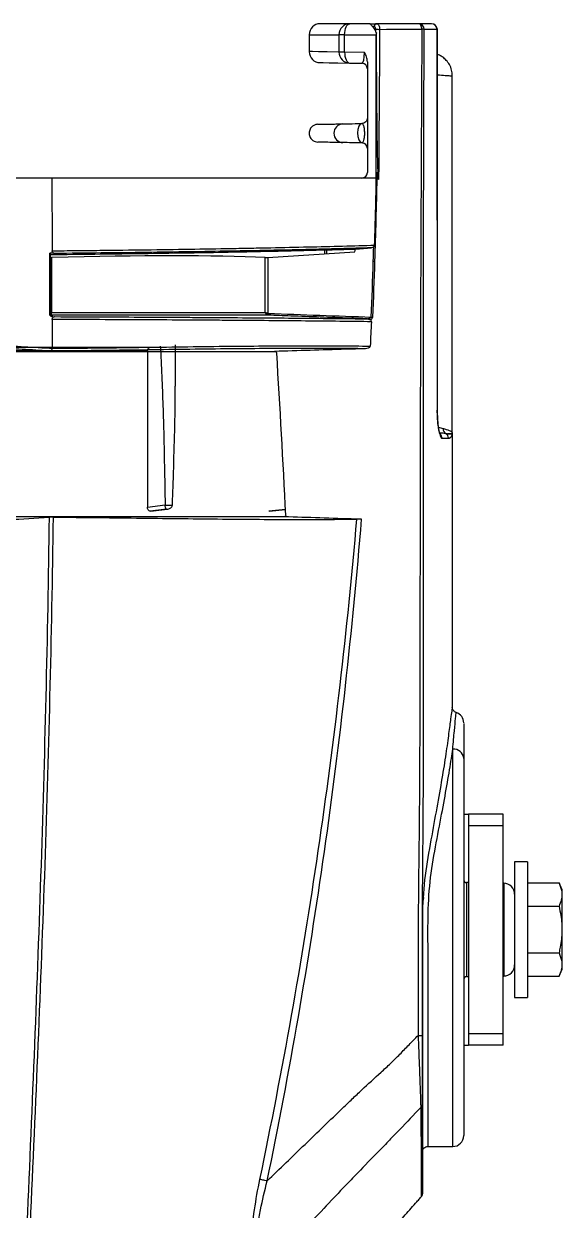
# Model space of a CAD drawing. Extents: x 9.3 to 87, y 1.1 to 68.8.
# Drawn here: x 40.1 to 43.02, y 6.65 to 13.08 of the extents above; entities that cross this region are included whole.
import ezdxf

# ---------------------------------------------------------------- set-up
doc = ezdxf.new("R2010")
doc.units = 0
doc.header["$MEASUREMENT"] = 0
doc.layers.add('OBJECT', color=7, linetype='CONTINUOUS')

msp = doc.modelspace()

# ---------------------------------------------------------------- linework, layer by layer
at = {"layer": 'OBJECT'}
for p, q in [((41.8677, 13.079), (41.7075, 13.079)), ((41.9765, 13.079), (41.8677, 13.079)), ((41.9765, 13.079), (42.0129, 13.079)), ((42.0001, 13.064), (41.9904, 13.064)), ((42.0077, 13.0377), (42.0078, 13.0488)), ((42.2406, 13.079), (42.0129, 13.079)), ((42.3401, 13.0515), (42.3399, 13.049)), ((41.6475, 13.019), (41.6475, 12.9284)), ((41.6475, 13.019), (41.809, 13.019)), ((41.809, 13.019), (41.809, 12.9256)), ((41.8396, 13.019), (41.809, 13.019)), ((41.8396, 12.9256), (41.8396, 13.019)), ((41.8396, 13.019), (42.0107, 13.019)), ((42.0107, 12.243), (42.0107, 13.019)), ((42.3411, 13.0395), (42.3409, 13.037)), ((42.3409, 13.037), (42.3412, 13.037)), ((42.3415, 10.989), (42.3413, 13.037)), ((42.3413, 12.9132), (42.3413, 13.037)), ((41.8396, 12.9256), (41.809, 12.9256)), ((41.9466, 12.9238), (41.8396, 12.9256)), ((41.8667, 12.8656), (41.933, 12.8645)), ((41.9625, 12.8728), (41.9625, 12.273)), ((42.4225, 10.8655), (42.4225, 12.7965)), ((42.0108, 12.243), (42.0118, 12.2753)), ((40.2546, 12.243), (39.9344, 12.243)), ((42.0236, 12.243), (42.0235, 12.236)), ((41.4232, 11.8135), (41.8956, 11.8438)), ((41.7325, 11.8333), (41.7325, 11.8524)), ((41.7423, 11.8527), (41.7423, 11.834)), ((40.253, 11.8131), (40.253, 11.5153)), ((41.4103, 11.5153), (41.4103, 11.8131)), ((41.4232, 11.8135), (41.4232, 11.511)), ((40.253, 11.5153), (41.4103, 11.5153)), ((41.4256, 11.5004), (40.2563, 11.5004)), ((40.7858, 11.3264), (39.9993, 11.3264)), ((40.2563, 11.321), (40.2563, 11.321)), ((40.9233, 11.1155), (40.9235, 11.3393)), ((40.7729, 11.3072), (39.9996, 11.3072)), ((40.7729, 11.3072), (40.7717, 10.4613)), ((42.4228, 10.8629), (42.4227, 10.8655)), ((40.7717, 10.4613), (40.868, 10.4728)), ((40.8746, 10.4494), (40.787, 10.439)), ((40.7898, 10.439), (40.8751, 10.4494)), ((40.7911, 10.4392), (40.7898, 10.439)), ((40.7911, 10.4391), (40.8782, 10.4497)), ((40.868, 10.4728), (40.8681, 10.4713)), ((40.8751, 10.4494), (40.8746, 10.4494)), ((40.9073, 10.472), (40.9074, 10.4737)), ((41.5195, 10.4477), (41.4288, 10.439)), ((41.4306, 10.439), (41.5195, 10.4477)), ((41.431, 10.439), (41.5195, 10.4477)), ((42.4221, 9.3761), (42.4221, 9.3761)), ((42.4245, 6.998), (42.4245, 9.1504)), ((42.4845, 9.1005), (42.4845, 7.058)), ((42.4845, 8.798), (42.5105, 8.798)), ((42.6975, 8.798), (42.5105, 8.798)), ((42.5105, 8.798), (42.5105, 8.7355)), ((42.6975, 8.7355), (42.6975, 8.798)), ((42.6975, 8.7355), (42.5105, 8.7355)), ((42.5105, 8.7355), (42.5105, 7.6105)), ((42.6975, 7.6105), (42.6975, 8.7355)), ((42.8295, 8.5405), (42.7595, 8.5405)), ((42.7595, 8.5405), (42.7595, 7.8055)), ((42.8295, 8.5405), (42.8295, 7.8055)), ((42.5105, 8.4275), (42.4993, 8.4277)), ((42.4993, 8.4277), (42.4993, 7.9182)), ((42.7006, 8.4242), (42.6975, 8.4242)), ((42.7006, 8.4242), (42.7006, 7.9217)), ((42.8295, 8.4255), (43, 8.4255)), ((43.0175, 8.3879), (43, 8.4255)), ((43.0175, 7.958), (43.0175, 8.3879)), ((42.8295, 8.2993), (43, 8.2993)), ((42.8295, 8.0467), (43, 8.0467)), ((42.4993, 7.9182), (42.5105, 7.9184)), ((42.6975, 7.9217), (42.7006, 7.9217)), ((42.8295, 7.9204), (43, 7.9204)), ((43, 7.9204), (43.0175, 7.958)), ((42.7595, 7.8055), (42.8295, 7.8055)), ((42.5105, 7.6105), (42.6975, 7.6105)), ((42.5105, 7.6105), (42.5105, 7.548)), ((42.6975, 7.548), (42.6975, 7.6105)), ((42.4845, 7.548), (42.5105, 7.548)), ((42.6975, 7.548), (42.5105, 7.548)), ((42.2912, 6.998), (42.4245, 6.998))]:
    msp.add_line(p, q, dxfattribs=at)
at = {"layer": 'OBJECT', "flags": 128}
for points in [[(41.8396, 13.019), (41.8401, 13.0307), (41.8417, 13.0419), (41.8443, 13.0523), (41.8478, 13.0614), (41.8521, 13.0688), (41.857, 13.0744), (41.8622, 13.0778), (41.8677, 13.079)], [(42.0292, 13.0486), (42.0655, 13.0487), (42.2576, 13.0493)], [(42.2576, 13.0493), (42.2572, 13.0551), (42.2562, 13.0607), (42.2546, 13.0658), (42.2525, 13.0703), (42.2499, 13.074), (42.247, 13.0767), (42.2438, 13.0784), (42.2406, 13.079)], [(41.809, 12.9256), (41.7453, 12.9267), (41.6975, 12.9276), (41.6655, 12.9281), (41.6495, 12.9284), (41.6475, 12.9284)], [(41.8396, 12.9256), (41.84, 12.914), (41.8414, 12.9028), (41.8438, 12.8924), (41.8472, 12.8834), (41.8513, 12.8759), (41.8561, 12.8703), (41.8613, 12.8669), (41.8667, 12.8656)], [(41.7065, 12.8684), (41.7085, 12.8684), (41.7243, 12.8681), (41.756, 12.8676), (41.8035, 12.8667), (41.8667, 12.8656)], [(41.9336, 12.5385), (41.9244, 12.5345), (41.9166, 12.5234), (41.9115, 12.5069), (41.9097, 12.4873), (41.9115, 12.4675), (41.9167, 12.4504), (41.9245, 12.4385), (41.9337, 12.4335)], [(41.8961, 11.8571), (41.8982, 11.8573), (41.9848, 11.8652)], [(41.9947, 11.7925), (41.9956, 11.7924), (41.9965, 11.7924), (41.9974, 11.7924), (41.9983, 11.7923), (41.9992, 11.7923), (42, 11.7923), (42.0009, 11.7923), (42.0017, 11.7922)], [(40.2563, 11.5004), (40.2563, 11.4997), (40.2563, 11.4969), (40.2563, 11.492)], [(40.2563, 11.492), (40.2567, 11.492), (40.2713, 11.4925)], [(41.9839, 11.49), (41.9847, 11.4899), (41.9856, 11.4899), (41.9865, 11.4899), (41.9873, 11.4898), (41.9881, 11.4898), (41.9889, 11.4898), (41.9897, 11.4897), (41.9905, 11.4897)], [(42.3409, 10.989), (42.3412, 10.989), (42.3412, 10.989)], [(41.9311, 10.3951), (41.914, 10.3956), (41.8991, 10.3961)]]:
    msp.add_lwpolyline(points, dxfattribs=at)
at = {"layer": 'OBJECT'}
for centre, radius, start, end in [((41.7075, 13.019), 0.06, 90, 180), ((41.8684, 13.0196), 0.0594, 90.58943, 180.5786), ((42.0141, 13.065), 0.0141, 94.73642, 184.06172), ((42.0277, 14.123), 1.0744, 268.93948, 270.07846), ((42.2403, 13.0492), 0.0297, 359.45269, 89.44441), ((42.2562, 12.7606), 0.2887, 87.25748, 89.72438), ((42.3102, 13.049), 0.03, 4.77847, 90), ((42.3101, 13.0491), 0.0298, 359.70438, 89.69985), ((42.0707, 13.019), 0.06, 169.34326, 180), ((42.3112, 13.037), 0.03, 359.99868, 4.74877), ((41.7075, 12.9284), 0.06, 181.05911, 269), ((41.8683, 12.925), 0.0594, 179.38727, 268.42432), ((41.9325, 12.8345), 0.03, 0, 89), ((41.8318, 12.486), 0.0507, 91.79685, 268.26946), ((41.9325, 12.4035), 0.03, 0.00013, 88.99999), ((41.9325, 12.4036), 0.03, 0.02994, 87.69727), ((41.9325, 12.273), 0.03, 270, 0), ((40.2554, 11.5116), 0.00891, 182.63132, 256.44768), ((40.2565, 11.5103), 0.01, 180.01571, 268.65535), ((41.6475, 11.3991), 0.2506, 153.49171, 155.69781), ((41.5759, 11.5024), 0.1504, 176.96571, 180.77377), ((40.2565, 11.5016), 0.00998, 179.99101, 221.74145), ((41.947, 11.4603), 0.0351, 23.97367, 42.8358), ((42.402, 10.8854), 0.0297, 179.16299, 239.2745), ((42.3366, 10.834), 0.0301, 359.98873, 50.23174), ((42.3717, 10.834), 0.03, 0.00728, 59.72215), ((42.4245, 9.2924), 0.06, 359.99858, 71.40494), ((42.4291, 9.0949), 0.0557, 5.72838, 94.76202), ((42.4995, 8.4427), 0.015, 180, 269), ((42.6995, 8.3642), 0.06, 0, 89), ((42.6995, 7.9817), 0.06, 271, 0), ((42.4995, 7.9032), 0.015, 91, 180), ((42.4245, 7.058), 0.06, 270, 0), ((42.2462, 6.7416), 0.015, 333.1505, 359.99965), ((42.2459, 6.7413), 0.015, 336.36557, 348.07079)]:
    msp.add_arc(centre, radius, start, end, dxfattribs=at)
for centre, major_axis, ratio, start_param, end_param in [((41.9507, 13.019), (0.0424, -0.0424), 0.999956, 1.102343, 1.633462), ((41.9325, 12.9245), (-0.0006, 0.06), 0.234538, 3.135094, 4.697697), ((38.1725, 11.5002), (3.68, 0.2402), 0.058259, 0.491508, 0.966126), ((40.2615, 11.8144), (0.015, 0.001), 0.058259, 3.13779, 4.107718), ((41.4235, 11.8144), (0.015, 0.001), 0.058259, 3.633101, 4.691133), ((38.1805, 10.124), (3.6002, 0.229), 0.060072, 0.756277, 0.757394), ((38.1824, 10.124), (3.6002, 0.2845), 0.037544, 0.442972, 0.444089)]:
    msp.add_ellipse(centre, major_axis=major_axis, ratio=ratio, start_param=start_param, end_param=end_param, dxfattribs=at)
for points, knots in [([(41.9904, 13.064), (41.9859, 13.0679), (41.9829, 13.0718), (41.9797, 13.076), (41.9789, 13.0771), (41.9776, 13.0786), (41.977, 13.079), (41.9765, 13.079)], [0, 0, 0, 0, 0.5, 0.5, 0.75, 0.75, 1, 1, 1, 1]), ([(42.0078, 13.0488), (42.0078, 13.0528), (42.007, 13.0567), (42.0042, 13.0623), (42.0021, 13.064), (42.0001, 13.064)], [0, 0, 0, 0, 0.5, 0.5, 1, 1, 1, 1]), ([(42.0129, 13.079), (42.0173, 13.079), (42.0215, 13.0756), (42.026, 13.0672), (42.0272, 13.0639), (42.0288, 13.0565), (42.0292, 13.0526), (42.0292, 13.0486)], [0, 0, 0, 0, 0.5, 0.5, 0.75, 0.75, 1, 1, 1, 1]), ([(42.0292, 13.0486), (42.0291, 13.0386), (42.029, 13.0286), (42.029, 13.0186), (42.0287, 12.9786), (42.0284, 12.9386), (42.0281, 12.8986), (42.0269, 12.7386), (42.0258, 12.5786), (42.0248, 12.4186), (42.0244, 12.3601), (42.024, 12.3015), (42.0236, 12.243)], [0, 0, 0, 0, 0.000762, 0.000762, 0.000762, 0.00381, 0.00381, 0.00381, 0.016002, 0.016002, 0.016002, 0.0204644, 0.0204644, 0.0204644, 0.0204644]), ([(42.2576, 13.0493), (42.2564, 12.8223), (42.2552, 12.5952), (42.253, 12.1412), (42.2519, 11.9141), (42.2502, 11.46), (42.2496, 11.233), (42.2486, 10.7788), (42.2483, 10.5517), (42.2475, 10.0976), (42.2472, 9.8705), (42.2465, 9.5299), (42.2463, 9.4164), (42.2458, 9.1893), (42.2455, 9.0758), (42.2441, 8.8487), (42.2431, 8.7352), (42.2403, 8.5081), (42.2387, 8.3946), (42.2381, 8.1675), (42.2379, 8.054), (42.2375, 7.8269), (42.2374, 7.7134), (42.2372, 7.5999)], [0, 0, 0, 0, 0.125, 0.125, 0.25, 0.25, 0.375, 0.375, 0.5, 0.5, 0.625, 0.625, 0.6875, 0.6875, 0.75, 0.75, 0.8125, 0.8125, 0.875, 0.875, 0.9375, 0.9375, 1, 1, 1, 1]), ([(42.2612, 7.5998), (42.2612, 7.7134), (42.2612, 7.8269), (42.2612, 7.9972), (42.2612, 8.0539), (42.2612, 8.1675), (42.2612, 8.2242), (42.2614, 8.3945), (42.2627, 8.508), (42.2648, 8.7351), (42.2655, 8.8486), (42.2662, 9.0757), (42.2663, 9.1892), (42.2663, 9.4163), (42.2663, 9.5298), (42.2662, 9.8704), (42.2661, 10.0974), (42.2659, 10.5515), (42.2658, 10.7786), (42.2658, 11.2327), (42.2659, 11.4598), (42.2667, 11.9138), (42.2673, 12.1409), (42.2686, 12.5949), (42.2693, 12.8219), (42.27, 13.049)], [0, 0, 0, 0, 0.0625, 0.0625, 0.09375, 0.09375, 0.125, 0.125, 0.1875, 0.1875, 0.25, 0.25, 0.3125, 0.3125, 0.375, 0.375, 0.5, 0.5, 0.625, 0.625, 0.75, 0.75, 0.875, 0.875, 1, 1, 1, 1]), ([(42.3411, 13.0395), (42.3409, 13.0423), (42.3406, 13.0463), (42.3402, 13.0503), (42.3401, 13.0515)], [0, 0, 0, 0, 0.699995, 1, 1, 1, 1]), ([(42.0118, 13.0301), (42.0107, 13.031), (42.01, 13.0323), (42.0087, 13.0349), (42.0082, 13.0363), (42.0077, 13.0377)], [0, 0, 0, 0, 0.5, 0.5, 1, 1, 1, 1]), ([(42.0235, 12.236), (42.0233, 12.2361), (42.0233, 12.2364), (42.0231, 12.2369), (42.0231, 12.2371), (42.0229, 12.2379), (42.0228, 12.2384), (42.0226, 12.2399), (42.0225, 12.241), (42.0222, 12.244), (42.0221, 12.2461), (42.0216, 12.2523), (42.0214, 12.2564), (42.0208, 12.2688), (42.0205, 12.2771), (42.0197, 12.3019), (42.0192, 12.3184), (42.0181, 12.3681), (42.0175, 12.4012), (42.0159, 12.5004), (42.0152, 12.5666), (42.0132, 12.7652), (42.0124, 12.8976), (42.0118, 13.0301)], [0, 0, 0, 0, 0.000977, 0.000977, 0.001953, 0.001953, 0.003906, 0.003906, 0.007812, 0.007812, 0.015625, 0.015625, 0.03125, 0.03125, 0.0625, 0.0625, 0.125, 0.125, 0.25, 0.25, 0.5, 0.5, 1, 1, 1, 1]), ([(41.9625, 12.8728), (41.9625, 12.882), (41.9609, 12.891), (41.9553, 12.9083), (41.9513, 12.9163), (41.9466, 12.9238)], [0, 0, 0, 0, 0.5, 0.5, 1, 1, 1, 1]), ([(42.4216, 12.7965), (42.4212, 12.807), (42.4204, 12.8283), (42.4081, 12.8571), (42.3913, 12.8805), (42.3726, 12.8971), (42.3559, 12.9076), (42.3453, 12.9117), (42.3413, 12.9132)], [0, 0, 0, 0, 0.205862, 0.421786, 0.609812, 0.774544, 0.916377, 1, 1, 1, 1]), ([(42.3413, 12.8021), (42.3567, 12.8011), (42.3908, 12.7986), (42.4177, 12.7967), (42.42, 12.7966), (42.421, 12.7965)], [0, 0, 0, 0, 0.307356, 0.683158, 1, 1, 1, 1]), ([(41.695, 12.5343), (41.691, 12.5339), (41.6819, 12.5331), (41.6676, 12.5264), (41.6566, 12.5155), (41.6502, 12.5031), (41.6474, 12.4918), (41.6474, 12.4799), (41.6503, 12.4683), (41.6558, 12.4581), (41.6651, 12.4477), (41.6784, 12.4395), (41.6899, 12.4382), (41.695, 12.4376)], [0, 0, 0, 0, 0.080492, 0.183, 0.310454, 0.383342, 0.460575, 0.540175, 0.619772, 0.696993, 0.769871, 0.897348, 1, 1, 1, 1]), ([(41.695, 12.5343), (41.6952, 12.5343), (41.7066, 12.5345), (41.7405, 12.5351), (41.7545, 12.5353), (41.7798, 12.5358), (41.7889, 12.5359), (41.8085, 12.5363), (41.8193, 12.5365), (41.8302, 12.5366)], [0, 0, 0, 0, 0.5, 0.5, 0.75, 0.75, 0.875, 0.875, 1, 1, 1, 1]), ([(41.9625, 12.5684), (41.9625, 12.5607), (41.9594, 12.553), (41.9485, 12.5419), (41.9409, 12.5386), (41.9331, 12.5384)], [0, 0, 0, 0, 0.5, 0.5, 1, 1, 1, 1]), ([(41.9331, 12.5384), (41.9347, 12.5384), (41.9363, 12.5374), (41.9393, 12.5332), (41.9407, 12.53), (41.9426, 12.5235), (41.9432, 12.5211), (41.9443, 12.5156), (41.9448, 12.5126), (41.9456, 12.5061), (41.946, 12.5025), (41.9464, 12.4952), (41.9466, 12.4914), (41.9466, 12.4836), (41.9465, 12.4797), (41.9462, 12.4723), (41.9459, 12.4686), (41.9448, 12.4585), (41.9437, 12.4526), (41.94, 12.4388), (41.9369, 12.4341), (41.9337, 12.4335)], [0, 0, 0, 0, 0.125, 0.125, 0.25, 0.25, 0.3125, 0.3125, 0.375, 0.375, 0.4375, 0.4375, 0.5, 0.5, 0.5625, 0.5625, 0.625, 0.625, 0.75, 0.75, 1, 1, 1, 1]), ([(41.8303, 12.4353), (41.8194, 12.4355), (41.8086, 12.4356), (41.789, 12.436), (41.7798, 12.4361), (41.7546, 12.4366), (41.7405, 12.4368), (41.7066, 12.4374), (41.6952, 12.4376), (41.695, 12.4376)], [0, 0, 0, 0, 0.125, 0.125, 0.25, 0.25, 0.5, 0.5, 1, 1, 1, 1]), ([(41.9337, 12.4335), (41.9337, 12.4335), (41.9337, 12.4335), (41.9337, 12.4335), (41.9335, 12.4335), (41.9333, 12.4335), (41.933, 12.4335), (41.933, 12.4335), (41.933, 12.4335), (41.933, 12.4335)], [-0.00000006, -0.00000006, -0.00000006, -0.00000006, 0, 0, 0, 0.00008830403, 0.00008830403, 0.00008830403, 0.00008836403, 0.00008836403, 0.00008836403, 0.00008836403]), ([(42.0018, 11.8799), (42.002, 11.8848), (42.0022, 11.8896), (42.0023, 11.8945), (42.0029, 11.9139), (42.0035, 11.9333), (42.0041, 11.9527), (42.005, 11.9814), (42.0058, 12.01), (42.0066, 12.0387), (42.0068, 12.0474), (42.007, 12.0561), (42.0073, 12.0648), (42.0082, 12.0996), (42.009, 12.1344), (42.0097, 12.1692), (42.0105, 12.2045), (42.0112, 12.2399), (42.0118, 12.2753)], [0, 0, 0, 0, 0.00036996, 0.00036996, 0.00036996, 0.0018498, 0.0018498, 0.0018498, 0.00403348, 0.00403348, 0.00403348, 0.00469654, 0.00469654, 0.00469654, 0.00734878, 0.00734878, 0.00734878, 0.01004433, 0.01004433, 0.01004433, 0.01004433]), ([(42.0118, 12.2753), (42.012, 12.2695), (42.0121, 12.2637), (42.0125, 12.2551), (42.0127, 12.2522), (42.013, 12.2479), (42.0131, 12.2464), (42.0133, 12.2443), (42.0134, 12.2436), (42.0136, 12.2425), (42.0136, 12.2422), (42.0137, 12.2416), (42.0138, 12.2415), (42.0139, 12.2411), (42.014, 12.2409), (42.0141, 12.2409)], [0, 0, 0, 0, 0.5, 0.5, 0.75, 0.75, 0.875, 0.875, 0.9375, 0.9375, 0.96875, 0.96875, 0.984375, 0.984375, 1, 1, 1, 1]), ([(42.0108, 12.243), (41.8988, 12.243), (41.7773, 12.243), (41.5808, 12.243), (41.513, 12.243), (41.3734, 12.243), (41.3014, 12.243), (41.1903, 12.243), (41.1527, 12.243), (41.0767, 12.243), (41.0383, 12.243), (40.9218, 12.243), (40.8425, 12.243), (40.5993, 12.243), (40.4304, 12.243), (40.2546, 12.243)], [0, 0, 0, 0, 0.25, 0.25, 0.375, 0.375, 0.5, 0.5, 0.5625, 0.5625, 0.625, 0.625, 0.75, 0.75, 1, 1, 1, 1]), ([(40.2697, 11.8347), (40.2653, 11.8351), (40.2609, 11.8355), (40.2565, 11.8359), (40.2532, 11.8362), (40.2499, 11.8365), (40.2465, 11.8368), (40.2458, 11.8369), (40.2451, 11.837), (40.2444, 11.837)], [-0.000655032, -0.000655032, -0.000655032, -0.000655032, 0, 0, 0, 0.000494342, 0.000494342, 0.000494342, 0.000599943, 0.000599943, 0.000599943, 0.000599943]), ([(41.8961, 11.8571), (41.7894, 11.8539), (41.6739, 11.8507), (41.427, 11.8448), (41.2954, 11.8421), (41.018, 11.837), (40.8722, 11.8347), (40.6441, 11.8317), (40.5665, 11.8307), (40.4086, 11.8289), (40.3283, 11.8281), (40.2465, 11.8274)], [0, 0, 0, 0, 0.25, 0.25, 0.5, 0.5, 0.75, 0.75, 0.875, 0.875, 1, 1, 1, 1]), ([(40.2565, 11.8493), (40.3001, 11.8497), (40.3434, 11.8501), (40.4292, 11.8509), (40.4717, 11.8514), (40.598, 11.8528), (40.6808, 11.8538), (40.9238, 11.857), (41.0782, 11.8593), (41.262, 11.8626), (41.2982, 11.8633), (41.3697, 11.8646), (41.4048, 11.8653), (41.5087, 11.8674), (41.5757, 11.8689), (41.7054, 11.8719), (41.7681, 11.8734), (41.8886, 11.8766), (41.9464, 11.8783), (42.0018, 11.8799)], [0, 0, 0, 0, 0.0625, 0.0625, 0.125, 0.125, 0.25, 0.25, 0.5, 0.5, 0.5625, 0.5625, 0.625, 0.625, 0.75, 0.75, 0.875, 0.875, 1, 1, 1, 1]), ([(40.2697, 11.8347), (40.267, 11.835), (40.2643, 11.8359), (40.2605, 11.8391), (40.2593, 11.8404), (40.2573, 11.8441), (40.2565, 11.8465), (40.2565, 11.8493)], [0, 0, 0, 0, 0.5, 0.5, 0.75, 0.75, 1, 1, 1, 1]), ([(41.9848, 11.8652), (41.9302, 11.8636), (41.8732, 11.8619), (41.7544, 11.8588), (41.6927, 11.8572), (41.5651, 11.8542), (41.4992, 11.8528), (41.3631, 11.85), (41.2928, 11.8486), (41.0762, 11.8447), (40.9246, 11.8424), (40.6861, 11.8392), (40.6049, 11.8382), (40.4396, 11.8364), (40.3554, 11.8355), (40.2697, 11.8347)], [0, 0, 0, 0, 0.125, 0.125, 0.25, 0.25, 0.375, 0.375, 0.5, 0.5, 0.75, 0.75, 0.875, 0.875, 1, 1, 1, 1]), ([(41.9947, 11.7925), (41.9947, 11.7927), (41.9948, 11.7929), (41.9948, 11.7931), (41.9956, 11.819), (41.9963, 11.8448), (41.9971, 11.8706)], [0, 0, 0, 0, 0.000016803, 0.000016803, 0.000016803, 0.001987127, 0.001987127, 0.001987127, 0.001987127]), ([(41.9971, 11.8706), (41.9984, 11.8719), (41.9995, 11.8733), (42.0012, 11.8764), (42.0018, 11.8781), (42.0018, 11.8799)], [0, 0, 0, 0, 0.5, 0.5, 1, 1, 1, 1]), ([(40.2465, 11.5112), (40.2465, 11.5117), (40.2471, 11.5123), (40.2494, 11.5137), (40.2511, 11.5145), (40.253, 11.5153)], [0, 0, 0, 0, 0.5, 0.5, 1, 1, 1, 1]), ([(40.2533, 11.503), (40.2526, 11.5044), (40.2521, 11.5062), (40.2521, 11.5105), (40.2524, 11.513), (40.253, 11.5153)], [0, 0, 0, 0, 0.5, 0.5, 1, 1, 1, 1]), ([(41.4191, 11.5023), (41.4167, 11.5036), (41.4147, 11.5056), (41.4117, 11.5101), (41.4107, 11.5127), (41.4103, 11.5153)], [0, 0, 0, 0, 0.5, 0.5, 1, 1, 1, 1]), ([(41.4232, 11.511), (41.4205, 11.5114), (41.4178, 11.5121), (41.4134, 11.5136), (41.4115, 11.5145), (41.4103, 11.5153)], [0, 0, 0, 0, 0.5, 0.5, 1, 1, 1, 1]), ([(41.4232, 11.511), (41.4234, 11.5109), (41.4235, 11.5108), (41.4237, 11.5108), (41.4243, 11.5105), (41.4251, 11.5104), (41.4258, 11.5103)], [0, 0, 0, 0, 0.00001318777, 0.00001318777, 0.00001318777, 0.0000681759, 0.0000681759, 0.0000681759, 0.0000681759]), ([(40.2563, 11.492), (40.255, 11.4919), (40.2538, 11.4921), (40.2514, 11.493), (40.2502, 11.4937), (40.2491, 11.4949)], [0, 0, 0, 0, 0.5, 0.5, 1, 1, 1, 1]), ([(40.2567, 11.4773), (40.2567, 11.4803), (40.2576, 11.483), (40.2598, 11.4869), (40.2612, 11.4883), (40.2653, 11.4915), (40.2683, 11.4924), (40.2713, 11.4925)], [0, 0, 0, 0, 0.25, 0.25, 0.5, 0.5, 1, 1, 1, 1]), ([(41.9845, 11.4651), (41.9299, 11.4658), (41.8727, 11.4664), (41.7536, 11.4677), (41.6919, 11.4683), (41.4999, 11.4701), (41.3632, 11.4713), (41.1811, 11.4726), (41.1441, 11.4728), (41.0694, 11.4733), (41.0315, 11.4735), (40.9167, 11.4743), (40.8383, 11.4747), (40.5979, 11.476), (40.4301, 11.4767), (40.2567, 11.4773)], [0, 0, 0, 0, 0.125, 0.125, 0.25, 0.25, 0.5, 0.5, 0.5625, 0.5625, 0.625, 0.625, 0.75, 0.75, 1, 1, 1, 1]), ([(40.2713, 11.4925), (40.3556, 11.4922), (40.4385, 11.4919), (40.6015, 11.4912), (40.6812, 11.4908), (40.8373, 11.4899), (40.9136, 11.4895), (41.0255, 11.4888), (41.0624, 11.4886), (41.1353, 11.4881), (41.1713, 11.4879), (41.349, 11.4866), (41.4826, 11.4856), (41.6704, 11.4839), (41.7309, 11.4833), (41.8476, 11.4821), (41.9038, 11.4815), (41.9575, 11.4808)], [0, 0, 0, 0, 0.125, 0.125, 0.25, 0.25, 0.375, 0.375, 0.4375, 0.4375, 0.5, 0.5, 0.75, 0.75, 0.875, 0.875, 1, 1, 1, 1]), ([(41.9609, 11.4808), (41.9564, 11.481), (41.9518, 11.4811), (41.9473, 11.4813), (41.9207, 11.4823), (41.894, 11.4832), (41.8674, 11.4842), (41.7608, 11.4881), (41.6542, 11.492), (41.5477, 11.4959), (41.507, 11.4974), (41.4663, 11.4989), (41.4256, 11.5004)], [0.00016333, 0.00016333, 0.00016333, 0.00016333, 0.000508, 0.000508, 0.000508, 0.00254, 0.00254, 0.00254, 0.010668, 0.010668, 0.010668, 0.01377137, 0.01377137, 0.01377137, 0.01377137]), ([(41.9575, 11.4808), (41.9613, 11.4807), (41.965, 11.4802), (41.9722, 11.4783), (41.9759, 11.4769), (41.979, 11.4746)], [0, 0, 0, 0, 0.5, 0.5, 1, 1, 1, 1]), ([(41.9575, 11.4808), (41.9585, 11.4808), (41.9593, 11.4808), (41.9606, 11.4808), (41.961, 11.4808), (41.9609, 11.4808)], [0, 0, 0, 0, 0.5, 0.5, 1, 1, 1, 1]), ([(41.9609, 11.4808), (41.962, 11.4808), (41.9628, 11.4808), (41.9643, 11.4813), (41.9652, 11.4817), (41.968, 11.4829), (41.9703, 11.4837), (41.9727, 11.4842)], [0, 0, 0, 0, 0.25, 0.25, 0.5, 0.5, 1, 1, 1, 1]), ([(41.9727, 11.4842), (41.9748, 11.4846), (41.977, 11.4851), (41.98, 11.4863), (41.981, 11.4868), (41.9829, 11.488), (41.9838, 11.4888), (41.9839, 11.49)], [0, 0, 0, 0, 0.5, 0.5, 0.75, 0.75, 1, 1, 1, 1]), ([(41.9905, 11.4897), (41.9904, 11.4862), (41.9887, 11.483), (41.9844, 11.4781), (41.9818, 11.4761), (41.979, 11.4746)], [0, 0, 0, 0, 0.5, 0.5, 1, 1, 1, 1]), ([(41.979, 11.4746), (41.9805, 11.4735), (41.9818, 11.4722), (41.9839, 11.469), (41.9846, 11.4671), (41.9845, 11.4651)], [0, 0, 0, 0, 0.5, 0.5, 1, 1, 1, 1]), ([(40.2462, 11.3063), (40.2266, 11.3075), (40.207, 11.3086), (40.1875, 11.3098), (40.1379, 11.3127), (40.0883, 11.3156), (40.0387, 11.3184), (39.9516, 11.3234), (39.8645, 11.3283), (39.7775, 11.3331)], [0, 0, 0, 0, 0.00290767, 0.00290767, 0.00290767, 0.01027828, 0.01027828, 0.01027828, 0.02321912, 0.02321912, 0.02321912, 0.02321912]), ([(39.7897, 11.3479), (39.8768, 11.3431), (39.9639, 11.3382), (40.051, 11.3332), (40.1006, 11.3303), (40.1502, 11.3275), (40.1998, 11.3245), (40.2186, 11.3234), (40.2375, 11.3223), (40.2563, 11.3212)], [0, 0, 0, 0, 0.0129412, 0.0129412, 0.0129412, 0.0203121, 0.0203121, 0.0203121, 0.02311342, 0.02311342, 0.02311342, 0.02311342]), ([(40.2563, 11.321), (40.2562, 11.3172), (40.255, 11.3135), (40.2513, 11.3082), (40.2488, 11.3066), (40.2462, 11.3063)], [0, 0, 0, 0, 0.5, 0.5, 1, 1, 1, 1]), ([(41.9528, 11.319), (41.8987, 11.3194), (41.8421, 11.3198), (41.7245, 11.3202), (41.6635, 11.3203), (41.4741, 11.32), (41.339, 11.3192), (41.0513, 11.3163), (40.8999, 11.314), (40.662, 11.3107), (40.581, 11.3096), (40.4158, 11.3078), (40.3316, 11.3069), (40.2462, 11.3063)], [0, 0, 0, 0, 0.125, 0.125, 0.25, 0.25, 0.5, 0.5, 0.75, 0.75, 0.875, 0.875, 1, 1, 1, 1]), ([(40.2563, 11.321), (40.4292, 11.3223), (40.5964, 11.3243), (40.8367, 11.3276), (40.9149, 11.3288), (41.0677, 11.3308), (41.1422, 11.3317), (41.3599, 11.3339), (41.4961, 11.3346), (41.6869, 11.3347), (41.7483, 11.3346), (41.8666, 11.3341), (41.9236, 11.3337), (41.9779, 11.3333)], [0, 0, 0, 0, 0.25, 0.25, 0.375, 0.375, 0.5, 0.5, 0.75, 0.75, 0.875, 0.875, 1, 1, 1, 1]), ([(40.7729, 11.3072), (40.7729, 11.3072), (40.7729, 11.3094), (40.7734, 11.3139), (40.7759, 11.3198), (40.7797, 11.3241), (40.7832, 11.326), (40.7854, 11.3263), (40.7858, 11.3264)], [0, 0, 0, 0, 0.001375, 0.234425, 0.466054, 0.698602, 0.931143, 1, 1, 1, 1]), ([(40.842, 11.3331), (40.8472, 11.2251), (40.8576, 11.0093), (40.8634, 10.7225), (40.8667, 10.5437), (40.868, 10.4728)], [0, 0, 0, 0, 0.376518, 0.752861, 1, 1, 1, 1]), ([(41.9779, 11.3333), (41.9778, 11.3304), (41.9761, 11.3279), (41.9722, 11.3243), (41.9699, 11.323), (41.9629, 11.32), (41.9578, 11.3192), (41.9528, 11.319)], [0, 0, 0, 0, 0.25, 0.25, 0.5, 0.5, 1, 1, 1, 1]), ([(39.6139, 11.3042), (39.7093, 11.3041), (39.8032, 11.3041), (39.9872, 11.3041), (40.0774, 11.3041), (40.253, 11.304), (40.3386, 11.304), (40.5052, 11.3039), (40.5864, 11.3039), (40.7431, 11.3039), (40.8188, 11.3039), (40.9643, 11.3039), (41.0339, 11.3039), (41.1668, 11.3039), (41.2301, 11.304), (41.3203, 11.304), (41.3495, 11.304), (41.4062, 11.3041), (41.4337, 11.3041), (41.4604, 11.3041)], [0, 0, 0, 0, 0.125, 0.125, 0.25, 0.25, 0.375, 0.375, 0.5, 0.5, 0.625, 0.625, 0.75, 0.75, 0.875, 0.875, 0.9375, 0.9375, 1, 1, 1, 1]), ([(41.4604, 11.3041), (41.4629, 11.3036), (41.4653, 11.3027), (41.4686, 11.3005), (41.4696, 11.2996), (41.4713, 11.2975), (41.4719, 11.2962), (41.472, 11.2947)], [0, 0, 0, 0, 0.5, 0.5, 0.75, 0.75, 1, 1, 1, 1]), ([(40.9074, 10.4737), (40.9085, 10.5039), (40.9124, 10.6092), (40.9177, 10.7896), (40.9226, 10.9735), (40.9226, 11.082), (40.9226, 11.1155)], [0, 0, 0, 0, 0.140929, 0.492249, 0.843576, 1, 1, 1, 1]), ([(42.3409, 10.989), (42.3409, 10.9773), (42.3412, 10.966), (42.3419, 10.9493), (42.3421, 10.9438), (42.3428, 10.9332), (42.3432, 10.9281), (42.3444, 10.9132), (42.3454, 10.9039), (42.3476, 10.8872), (42.3488, 10.8797), (42.3514, 10.8664), (42.3527, 10.8606), (42.3554, 10.8508), (42.3569, 10.8468), (42.3597, 10.8403), (42.3611, 10.838), (42.3639, 10.8348), (42.3653, 10.834), (42.3666, 10.834)], [0, 0, 0, 0, 0.125, 0.125, 0.1875, 0.1875, 0.25, 0.25, 0.375, 0.375, 0.5, 0.5, 0.625, 0.625, 0.75, 0.75, 0.875, 0.875, 1, 1, 1, 1]), ([(42.3562, 10.855), (42.3562, 10.855), (42.3562, 10.855), (42.353, 10.8633), (42.349, 10.8815), (42.3449, 10.9102), (42.3422, 10.9458), (42.341, 10.9751), (42.3414, 10.9914), (42.3414, 10.9946)], [0, 0, 0, 0, 0.065017, 0.215657, 0.401696, 0.604979, 0.775498, 0.956105, 1, 1, 1, 1]), ([(42.3723, 10.8858), (42.3651, 10.8884), (42.3577, 10.891), (42.3481, 10.8918), (42.3479, 10.8918)], [0, 0, 0, 0, 0.9776388, 1, 1, 1, 1]), ([(42.4225, 10.8655), (42.4225, 10.8655), (42.4225, 10.8655), (42.4171, 10.8716), (42.3993, 10.8769), (42.3788, 10.8837), (42.3723, 10.8858)], [0, 0, 0, 0, 0.03291, 0.343515, 0.794031, 1, 1, 1, 1]), ([(42.3868, 10.8599), (42.3892, 10.8594), (42.4015, 10.8569), (42.4173, 10.8578), (42.4227, 10.8631), (42.4226, 10.8629), (42.4226, 10.8629)], [0, 0, 0, 0, 0.10346, 0.535457, 0.988228, 1, 1, 1, 1]), ([(42.4226, 10.8629), (42.4226, 10.8629), (42.4226, 10.8629), (42.4205, 10.8599), (42.4125, 10.8561), (42.3979, 10.8583), (42.3961, 10.8586)], [0, 0, 0, 0, 0.029901, 0.204717, 0.904423, 1, 1, 1, 1]), ([(42.4017, 10.834), (42.4052, 10.834), (42.4083, 10.8351), (42.4135, 10.8387), (42.4157, 10.8412), (42.4192, 10.8467), (42.4205, 10.8498), (42.4219, 10.8546), (42.4222, 10.8562), (42.4226, 10.8591), (42.4227, 10.8605), (42.4227, 10.8605), (42.4226, 10.8591), (42.4222, 10.8562), (42.4219, 10.8546), (42.4205, 10.8498), (42.4192, 10.8467), (42.4157, 10.8412), (42.4135, 10.8387), (42.4083, 10.8351), (42.4052, 10.834), (42.4017, 10.834), (42.4017, 10.834), (42.4017, 10.834), (42.4017, 10.834)], [0, 0, 0, 0, 0.125, 0.125, 0.25, 0.25, 0.375, 0.375, 0.4375, 0.4375, 0.5, 0.5, 0.5625, 0.5625, 0.625, 0.625, 0.75, 0.75, 0.875, 0.875, 1, 1, 1, 1, 1, 1, 1]), ([(42.4228, 9.3761), (42.4228, 9.446), (42.4228, 9.625), (42.423, 9.9126), (42.4229, 10.2399), (42.4228, 10.5554), (42.4228, 10.7623), (42.4227, 10.8596)], [0, 0, 0, 0, 0.141299, 0.362006, 0.58149, 0.803267, 1, 1, 1, 1]), ([(40.787, 10.439), (40.7853, 10.4392), (40.7817, 10.4398), (40.7771, 10.4437), (40.7736, 10.4495), (40.7719, 10.4558), (40.7718, 10.4598), (40.7717, 10.4613)], [0, 0, 0, 0, 0.217771, 0.435527, 0.653693, 0.873139, 1, 1, 1, 1]), ([(40.8681, 10.4713), (40.8755, 10.4715), (40.8907, 10.4719), (40.9017, 10.472), (40.9073, 10.472)], [0, 0, 0, 0, 0.488041, 1, 1, 1, 1]), ([(40.8746, 10.4494), (40.8746, 10.4494), (40.8743, 10.4496), (40.8735, 10.4503), (40.872, 10.4532), (40.8704, 10.4581), (40.8689, 10.4642), (40.8684, 10.4689), (40.8681, 10.4713)], [0, 0, 0, 0, 0.0052912, 0.1814683, 0.4107971, 0.6144007, 0.8069882, 1, 1, 1, 1]), ([(40.8751, 10.4494), (40.8752, 10.4494), (40.8776, 10.4496), (40.8842, 10.4505), (40.8937, 10.4535), (40.9015, 10.4593), (40.906, 10.4655), (40.9069, 10.4699), (40.9073, 10.472)], [0, 0, 0, 0, 0.0045638, 0.1696343, 0.4736616, 0.6912917, 0.8452632, 1, 1, 1, 1]), ([(41.5212, 10.4177), (41.5213, 10.4152), (41.5199, 10.4129), (41.5164, 10.4099), (41.5142, 10.4089), (41.512, 10.4083)], [0, 0, 0, 0, 0.5, 0.5, 1, 1, 1, 1]), ([(41.512, 10.4083), (41.4559, 10.4082), (41.3962, 10.4083), (41.3002, 10.4084), (41.2671, 10.4084), (41.1992, 10.4084), (41.1643, 10.4084), (41.0567, 10.4085), (40.9813, 10.4085), (40.8625, 10.4085), (40.822, 10.4085), (40.7394, 10.4085), (40.6973, 10.4085), (40.5688, 10.4085), (40.4799, 10.4084), (40.2958, 10.4084), (40.2014, 10.4084), (39.9115, 10.4083), (39.7092, 10.4082), (39.4978, 10.4082)], [0, 0, 0, 0, 0.125, 0.125, 0.1875, 0.1875, 0.25, 0.25, 0.375, 0.375, 0.4375, 0.4375, 0.5, 0.5, 0.625, 0.625, 0.75, 0.75, 1, 1, 1, 1]), ([(40.2401, 10.4063), (40.2358, 10.0818), (40.2297, 9.7574), (40.2143, 9.109), (40.2049, 8.7849), (40.1727, 7.813), (40.1458, 7.166), (40.1174, 6.5203)], [0, 0, 0, 0, 0.25, 0.25, 0.5, 0.5, 1, 1, 1, 1]), ([(40.1361, 6.5198), (40.1657, 7.1656), (40.1937, 7.8128), (40.2271, 8.7849), (40.2367, 9.1091), (40.2526, 9.7577), (40.2588, 10.0822), (40.2632, 10.4067)], [0, 0, 0, 0, 0.5, 0.5, 0.75, 0.75, 1, 1, 1, 1]), ([(40.2632, 10.4067), (40.2584, 10.4067), (40.2541, 10.4067), (40.2463, 10.4066), (40.2429, 10.4065), (40.2401, 10.4063)], [0, 0, 0, 0, 0.5, 0.5, 1, 1, 1, 1]), ([(40.2632, 10.4067), (40.3459, 10.4061), (40.4271, 10.4054), (40.5866, 10.4037), (40.6648, 10.4027), (40.894, 10.3998), (41.0396, 10.3978), (41.2125, 10.3962), (41.2467, 10.3959), (41.3138, 10.3954), (41.3468, 10.3951), (41.4441, 10.3946), (41.5068, 10.3944), (41.6278, 10.3943), (41.6861, 10.3944), (41.7983, 10.3949), (41.8523, 10.3951), (41.9039, 10.3956)], [0, 0, 0, 0, 0.125, 0.125, 0.25, 0.25, 0.5, 0.5, 0.5625, 0.5625, 0.625, 0.625, 0.75, 0.75, 0.875, 0.875, 1, 1, 1, 1]), ([(41.9039, 10.3956), (41.8782, 10.0952), (41.8478, 9.7954), (41.7782, 9.1968), (41.7388, 8.898), (41.6076, 8.0034), (41.5024, 7.4103), (41.3791, 6.8204)], [0, 0, 0, 0, 0.25, 0.25, 0.5, 0.5, 1, 1, 1, 1]), ([(41.4204, 6.8117), (41.5421, 7.4031), (41.6453, 7.9977), (41.7729, 8.8943), (41.8109, 9.1938), (41.8778, 9.7937), (41.9068, 10.0941), (41.9311, 10.3951)], [0, 0, 0, 0, 0.5, 0.5, 0.75, 0.75, 1, 1, 1, 1]), ([(42.4221, 9.3761), (42.4214, 9.371), (42.4198, 9.3606), (42.4131, 9.3139), (42.4031, 9.2385), (42.3886, 9.1294), (42.3669, 8.9934), (42.3386, 8.8359), (42.3073, 8.6588), (42.2716, 8.4699), (42.2582, 8.2675), (42.2611, 8.1273), (42.2609, 7.9932), (42.2609, 7.8653), (42.2611, 7.683), (42.2613, 7.5073), (42.2614, 7.3478), (42.2613, 7.2099), (42.2613, 7.1018), (42.2613, 7.027), (42.2613, 7.0041), (42.2613, 6.9945)], [0, 0, 0, 0, 0.046522, 0.093947, 0.150618, 0.20887, 0.265691, 0.324154, 0.381557, 0.440533, 0.497828, 0.55716, 0.560378, 0.613725, 0.6684, 0.725769, 0.784801, 0.842172, 0.901206, 0.958578, 1, 1, 1, 1]), ([(42.4432, 9.349), (42.4403, 9.3502), (42.4348, 9.3523), (42.4289, 9.3582), (42.4252, 9.3641), (42.4232, 9.3695), (42.4225, 9.3737), (42.4224, 9.3756), (42.4224, 9.3761)], [0, 0, 0, 0, 0.250051, 0.472798, 0.660655, 0.81792, 0.94204, 1, 1, 1, 1]), ([(42.4245, 9.1504), (42.4277, 9.1854), (42.4342, 9.2566), (42.4401, 9.3191), (42.4431, 9.3498), (42.4428, 9.3463), (42.4427, 9.3452)], [0, 0, 0, 0, 0.293304, 0.595748, 0.874487, 1, 1, 1, 1]), ([(42.4845, 9.2883), (42.4845, 9.2893), (42.4845, 9.2925), (42.4845, 9.2632), (42.4845, 9.2022), (42.4845, 9.1344), (42.4845, 9.1005)], [0, 0, 0, 0, 0.118294, 0.401933, 0.700897, 1, 1, 1, 1]), ([(42.2912, 7.0003), (42.2912, 7.0018), (42.2912, 7.005), (42.2913, 7.0506), (42.2913, 7.1266), (42.2913, 7.2337), (42.2914, 7.3668), (42.2912, 7.5233), (42.2911, 7.6952), (42.2908, 7.8776), (42.2914, 8.0671), (42.2894, 8.2621), (42.3014, 8.4586), (42.3358, 8.6458), (42.3692, 8.819), (42.3966, 8.9724), (42.4145, 9.0803), (42.4222, 9.1338), (42.4245, 9.1504)], [0, 0, 0, 0, 0.055337, 0.121281, 0.187225, 0.253169, 0.319114, 0.385057, 0.451, 0.514003, 0.577006, 0.642521, 0.707917, 0.774979, 0.842058, 0.906531, 0.970994, 1, 1, 1, 1]), ([(43, 8.4255), (43.0059, 8.4105), (43.0179, 8.38), (43.0156, 8.3371), (43.0046, 8.3105), (43, 8.2993)], [0, 0, 0, 0, 0.359917, 0.730732, 1, 1, 1, 1]), ([(42.2691, 8.3445), (42.2691, 8.3445), (42.2684, 8.3442), (42.2663, 8.3432), (42.2635, 8.3421), (42.2619, 8.3421), (42.2614, 8.3421)], [0, 0, 0, 0, 0.011473, 0.212269, 0.746111, 1, 1, 1, 1]), ([(43, 8.2993), (43.0035, 8.2826), (43.013, 8.2384), (43.0183, 8.1641), (43.0109, 8.0962), (43.0023, 8.0573), (43, 8.0467)], [0, 0, 0, 0, 0.20045, 0.531174, 0.871908, 1, 1, 1, 1]), ([(43, 8.0467), (43.0059, 8.0316), (43.0179, 8.0011), (43.0156, 7.9582), (43.0046, 7.9316), (43, 7.9204)], [0, 0, 0, 0, 0.359917, 0.730732, 1, 1, 1, 1]), ([(41.4204, 6.8117), (41.4885, 6.8781), (41.5569, 6.944), (41.6592, 7.0428), (41.6932, 7.0758), (41.7614, 7.1416), (41.7955, 7.1744), (41.8467, 7.2235), (41.8638, 7.2398), (41.898, 7.2725), (41.9151, 7.2888), (41.9668, 7.3371), (42.0019, 7.3686), (42.0541, 7.4163), (42.0714, 7.4323), (42.1055, 7.4648), (42.1222, 7.4815), (42.1552, 7.5152), (42.1716, 7.5322), (42.2044, 7.566), (42.2208, 7.583), (42.2372, 7.5999)], [0, 0, 0, 0, 0.25, 0.25, 0.375, 0.375, 0.5, 0.5, 0.5625, 0.5625, 0.625, 0.625, 0.75, 0.75, 0.8125, 0.8125, 0.875, 0.875, 0.9375, 0.9375, 1, 1, 1, 1]), ([(42.2372, 7.5999), (42.2374, 7.5953), (42.2376, 7.5907), (42.238, 7.5815), (42.2385, 7.5677), (42.2391, 7.554), (42.2401, 7.5267), (42.2408, 7.5086), (42.2422, 7.4727), (42.2429, 7.4548), (42.2443, 7.4194), (42.2449, 7.4018), (42.2462, 7.3677), (42.2468, 7.351), (42.2479, 7.3185), (42.2485, 7.3028), (42.2495, 7.2731), (42.25, 7.2591), (42.2507, 7.2393), (42.2509, 7.233), (42.2512, 7.2238), (42.2513, 7.2208), (42.2515, 7.2149), (42.2516, 7.212), (42.2517, 7.2093)], [0, 0, 0, 0, 0.03125, 0.03125, 0.0625, 0.125, 0.125, 0.25, 0.25, 0.375, 0.375, 0.5, 0.5, 0.625, 0.625, 0.75, 0.75, 0.875, 0.875, 0.9375, 0.9375, 0.96875, 0.96875, 1, 1, 1, 1]), ([(42.2372, 7.5999), (42.2439, 7.5999), (42.2501, 7.5999), (42.2588, 7.5999), (42.2612, 7.5998), (42.2612, 7.5998)], [0, 0, 0, 0, 0.5, 0.5, 1, 1, 1, 1]), ([(42.2613, 7.2266), (42.2613, 7.2374), (42.2613, 7.2493), (42.2613, 7.2748), (42.2613, 7.2884), (42.2613, 7.3169), (42.2612, 7.332), (42.2612, 7.3631), (42.2612, 7.3791), (42.2612, 7.4117), (42.2612, 7.4285), (42.2612, 7.4622), (42.2612, 7.4792), (42.2612, 7.5304), (42.2612, 7.5649), (42.2612, 7.5998)], [0, 0, 0, 0, 0.125, 0.125, 0.25, 0.25, 0.375, 0.375, 0.5, 0.5, 0.625, 0.625, 0.75, 0.75, 1, 1, 1, 1]), ([(42.2517, 7.2093), (42.2137, 7.1701), (42.1764, 7.1303), (42.1197, 7.0712), (42.1006, 7.0517), (42.0626, 7.0125), (42.0435, 6.9929), (41.9864, 6.9341), (41.9484, 6.8949), (41.8913, 6.8358), (41.8723, 6.8161), (41.8344, 6.7766), (41.7778, 6.7171), (41.7028, 6.6372), (41.6468, 6.5769), (41.6095, 6.5366), (41.5909, 6.5164), (41.5535, 6.4761), (41.5347, 6.456), (41.4967, 6.4161), (41.4774, 6.3964), (41.4383, 6.3574), (41.4186, 6.3379), (41.3793, 6.2989), (41.3596, 6.2794), (41.34, 6.2599)], [0, 0, 0, 0, 0.125, 0.125, 0.1875, 0.1875, 0.25, 0.25, 0.375, 0.375, 0.4375, 0.4375, 0.5, 0.625, 0.6875, 0.6875, 0.75, 0.75, 0.8125, 0.8125, 0.875, 0.875, 0.9375, 0.9375, 1, 1, 1, 1]), ([(42.2517, 7.2093), (42.2524, 7.1384), (42.2529, 7.0751), (42.2534, 6.9632), (42.2536, 6.9146), (42.2537, 6.853), (42.2537, 6.8343), (42.2538, 6.8013), (42.2538, 6.7869), (42.2539, 6.75), (42.2539, 6.7336), (42.2539, 6.7257)], [0, 0, 0, 0, 0.25, 0.25, 0.5, 0.5, 0.625, 0.625, 0.75, 0.75, 1, 1, 1, 1]), ([(42.2612, 6.7416), (42.2612, 6.7463), (42.2612, 6.7601), (42.2612, 6.7946), (42.2612, 6.8083), (42.2612, 6.8324), (42.2612, 6.841), (42.2612, 6.8594), (42.2612, 6.8692), (42.2613, 6.9208), (42.2613, 6.9705), (42.2613, 7.0861), (42.2613, 7.152), (42.2613, 7.2266)], [0, 0, 0, 0, 0.25, 0.25, 0.375, 0.375, 0.4375, 0.4375, 0.5, 0.5, 0.75, 0.75, 1, 1, 1, 1]), ([(42.2613, 7.1001), (42.2613, 7.0728), (42.2613, 7.0115), (42.2613, 6.9328), (42.2612, 6.8454), (42.2612, 6.769), (42.2612, 6.7508), (42.2612, 6.7416)], [0, 0, 0, 0, 0.127624, 0.286794, 0.445966, 0.720031, 1, 1, 1, 1]), ([(42.2656, 6.9832), (42.2662, 6.9845), (42.2682, 6.9886), (42.2746, 6.9938), (42.2829, 6.998), (42.2889, 6.998), (42.2914, 6.998)], [0, 0, 0, 0, 0.134491, 0.434457, 0.763894, 1, 1, 1, 1]), ([(41.3791, 6.8204), (41.3676, 6.7654), (41.3579, 6.7106), (41.3422, 6.6014), (41.3363, 6.547), (41.3334, 6.493)], [0, 0, 0, 0, 0.5, 0.5, 1, 1, 1, 1]), ([(41.3601, 6.4988), (41.3629, 6.5248), (41.3665, 6.5509), (41.3747, 6.603), (41.3793, 6.6291), (41.3946, 6.7073), (41.4066, 6.7595), (41.4204, 6.8117)], [0, 0, 0, 0, 0.25, 0.25, 0.5, 0.5, 1, 1, 1, 1]), ([(41.4204, 6.8117), (41.4118, 6.8135), (41.4036, 6.8152), (41.3894, 6.8182), (41.3834, 6.8195), (41.3791, 6.8204)], [0, 0, 0, 0, 0.5, 0.5, 1, 1, 1, 1]), ([(42.003, 6.4372), (42.045, 6.4858), (42.0869, 6.5342), (42.1498, 6.6066), (42.1707, 6.6307), (42.2021, 6.6667), (42.2126, 6.6787), (42.2282, 6.6965), (42.2334, 6.7024), (42.2437, 6.7142), (42.2488, 6.72), (42.2539, 6.7257)], [0, 0, 0, 0, 0.5, 0.5, 0.75, 0.75, 0.875, 0.875, 0.9375, 0.9375, 1, 1, 1, 1]), ([(42.2538, 6.7256), (42.2539, 6.7256), (42.2552, 6.727), (42.2572, 6.7299), (42.259, 6.7335), (42.2597, 6.7354), (42.2599, 6.7361), (42.2599, 6.7361), (42.2599, 6.7361)], [0, 0, 0, 0, 0.0191024, 0.3407889, 0.6303983, 0.8470175, 0.9543607, 1, 1, 1, 1]), ([(42.2539, 6.7257), (42.2563, 6.7284), (42.258, 6.7313), (42.26, 6.7361), (42.2605, 6.7379), (42.2606, 6.7382)], [0, 0, 0, 0, 0.5, 0.5, 1, 1, 1, 1])]:
    msp.add_open_spline(points, degree=3, knots=knots, dxfattribs=at)
for points in [[(42.3102, 13.079), (42.2905, 13.079), (42.2673, 13.079), (42.2406, 13.079)], [(42.27, 13.049), (42.2968, 13.049), (42.3201, 13.049), (42.3399, 13.049)], [(42.3399, 13.049), (42.3403, 13.045), (42.3406, 13.041), (42.3409, 13.037)], [(42.3409, 13.037), (42.3409, 12.3543), (42.3405, 11.6717), (42.3409, 10.989)], [(41.8302, 12.5366), (41.8414, 12.5368), (41.8805, 12.5375), (41.9336, 12.5385)], [(41.933, 12.4335), (41.8805, 12.4344), (41.8415, 12.4351), (41.8303, 12.4353)], [(40.2546, 12.243), (40.2555, 12.1117), (40.2561, 11.9805), (40.2565, 11.8493)], [(42.0141, 12.2409), (42.0105, 12.0913), (42.0065, 11.9418), (42.0017, 11.7922)], [(42.0235, 12.236), (42.0204, 12.2377), (42.0173, 12.2393), (42.0141, 12.2409)], [(40.2444, 11.5013), (40.2444, 11.6132), (40.2444, 11.7251), (40.2444, 11.837)], [(40.2444, 11.837), (40.2458, 11.8369), (40.2465, 11.8367), (40.2465, 11.8365)], [(40.2465, 11.8365), (40.2465, 11.7248), (40.2465, 11.6132), (40.2465, 11.5016)], [(41.8956, 11.8438), (41.8958, 11.8482), (41.8959, 11.8527), (41.8961, 11.8571)], [(41.9971, 11.8706), (41.9939, 11.8675), (41.9894, 11.8656), (41.9848, 11.8652)], [(41.9839, 11.49), (41.988, 11.5908), (41.9916, 11.6916), (41.9947, 11.7925)], [(42.0017, 11.7922), (41.9984, 11.6914), (41.9948, 11.5905), (41.9905, 11.4897)], [(40.2533, 11.503), (40.2542, 11.5014), (40.2552, 11.5005), (40.2563, 11.5004)], [(41.4258, 11.5103), (41.6118, 11.5035), (41.7978, 11.4967), (41.9839, 11.49)], [(40.2444, 11.5013), (40.2458, 11.5014), (40.2465, 11.5014), (40.2465, 11.5016)], [(40.2491, 11.4949), (40.2474, 11.4967), (40.2459, 11.499), (40.2444, 11.5013)], [(40.2567, 11.4773), (40.2566, 11.4253), (40.2565, 11.3732), (40.2563, 11.3212)], [(41.4256, 11.5004), (41.4233, 11.5005), (41.4211, 11.5011), (41.4191, 11.5023)], [(41.9845, 11.4651), (41.9824, 11.4212), (41.9802, 11.3772), (41.9779, 11.3333)], [(40.2563, 11.3212), (40.2563, 11.3211), (40.2563, 11.3211), (40.2563, 11.321)], [(41.8442, 11.3157), (41.7163, 11.3118), (41.5884, 11.3079), (41.4604, 11.3041)], [(41.9528, 11.319), (41.9166, 11.3179), (41.8804, 11.3168), (41.8442, 11.3157)], [(41.5212, 10.4177), (41.5066, 10.7102), (41.4902, 11.0025), (41.472, 11.2947)], [(42.3505, 10.864), (42.3647, 10.864), (42.3768, 10.8623), (42.3868, 10.8599)], [(42.3666, 10.834), (42.3811, 10.834), (42.3928, 10.834), (42.4017, 10.834)], [(39.8005, 10.3812), (39.947, 10.3893), (40.0936, 10.3976), (40.2401, 10.4063)], [(41.8991, 10.3961), (41.77, 10.4004), (41.641, 10.4046), (41.512, 10.4083)], [(41.9311, 10.3951), (41.92, 10.3954), (41.9105, 10.3956), (41.9039, 10.3956)], [(42.2517, 7.2093), (42.2577, 7.2137), (42.2613, 7.2201), (42.2613, 7.2266)], [(42.2606, 6.7382), (42.2612, 6.7399), (42.2612, 6.7409), (42.2612, 6.7416)]]:
    msp.add_open_spline(points, degree=3, dxfattribs=at)

doc.saveas('drawing.dxf')
